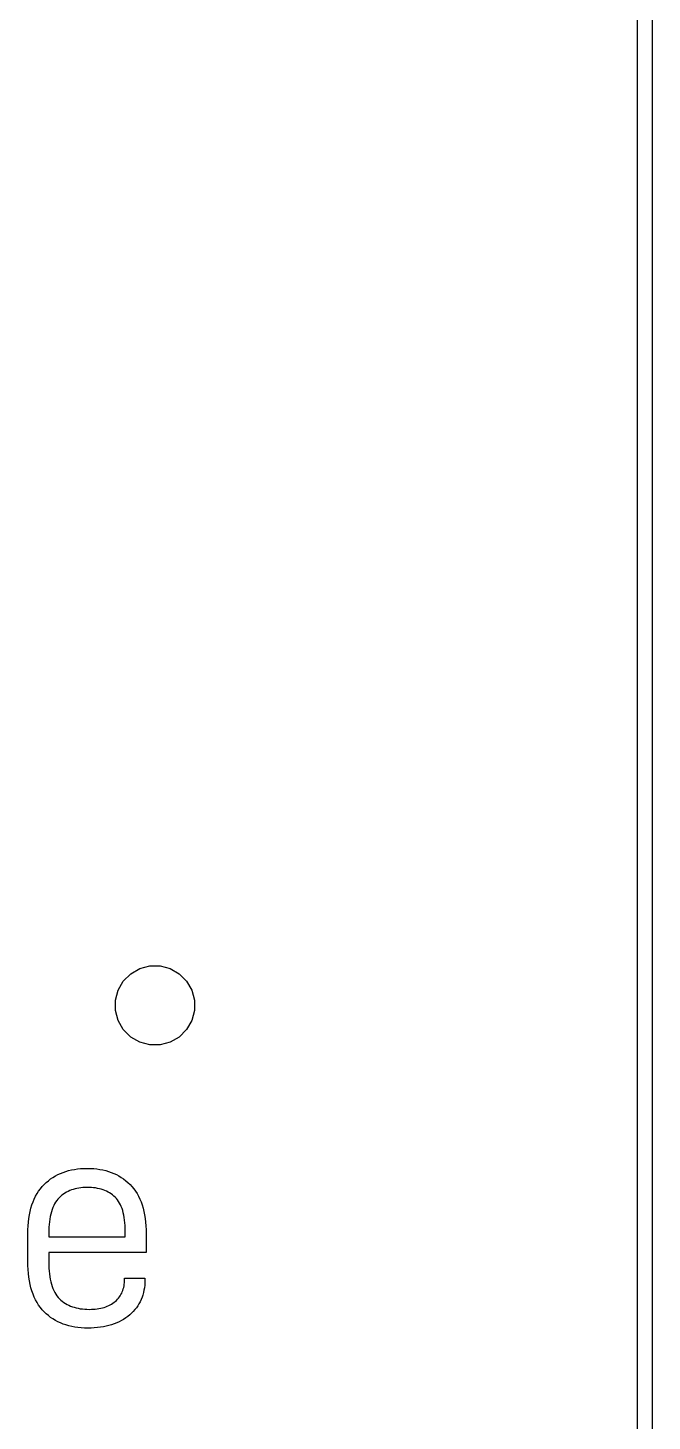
# Model space of a CAD drawing. Header units: millimetres. Extents: x 120 to 180, y -156 to -28.
# Drawn here: x 171.75 to 180.35, y -93.26 to -74.06 of the extents above; entities that cross this region are included whole.
import ezdxf

# ---------------------------------------------------------------- set-up
doc = ezdxf.new("R2010")
doc.units = ezdxf.units.MM
doc.layers.add('F.Silkscreen', color=41, linetype='CONTINUOUS', true_color=0xf2eda1)

msp = doc.modelspace()

# ---------------------------------------------------------------- linework, layer by layer
at = {"layer": 'F.Silkscreen', "linetype": 'CONTINUOUS'}
for p, q in [((180.35, -28), (180.35, -156)), ((180.15, -155.9), (180.15, -28.1)), ((173.063656, -87.19146), (173.165181, -87.089935)), ((173.165181, -87.089935), (173.289524, -87.018145)), ((173.289524, -87.018145), (173.428211, -86.980984)), ((173.428211, -86.980984), (173.571789, -86.980984)), ((173.571789, -86.980984), (173.710476, -87.018145)), ((173.710476, -87.018145), (173.834819, -87.089935)), ((173.834819, -87.089935), (173.936344, -87.19146)), ((172.954705, -87.45449), (172.991866, -87.315803)), ((172.991866, -87.315803), (173.063656, -87.19146)), ((173.936344, -87.19146), (174.008134, -87.315803)), ((174.008134, -87.315803), (174.045295, -87.45449)), ((172.954705, -87.598068), (172.954705, -87.45449)), ((174.045295, -87.45449), (174.045295, -87.598068)), ((172.991866, -87.736755), (172.954705, -87.598068)), ((174.045295, -87.598068), (174.008134, -87.736755)), ((173.063656, -87.861098), (172.991866, -87.736755)), ((173.165181, -87.962623), (173.063656, -87.861098)), ((173.936344, -87.861098), (173.834819, -87.962623)), ((174.008134, -87.736755), (173.936344, -87.861098)), ((173.289524, -88.034413), (173.165181, -87.962623)), ((173.428211, -88.071574), (173.289524, -88.034413)), ((173.571789, -88.071574), (173.428211, -88.071574)), ((173.710476, -88.034413), (173.571789, -88.071574)), ((173.834819, -87.962623), (173.710476, -88.034413)), ((172.161464, -89.858695), (172.196821, -89.842199)), ((172.196821, -89.842199), (172.233304, -89.827439)), ((172.233304, -89.827439), (172.270913, -89.814414)), ((172.270913, -89.814414), (172.309647, -89.803126)), ((172.309647, -89.803126), (172.349505, -89.793574)), ((172.349505, -89.793574), (172.390488, -89.785758)), ((172.390488, -89.785758), (172.432595, -89.779679)), ((172.432595, -89.779679), (172.475825, -89.775337)), ((172.475825, -89.775337), (172.520179, -89.772731)), ((172.520179, -89.772731), (172.565655, -89.771863)), ((172.565655, -89.771863), (172.611122, -89.772731)), ((172.611122, -89.772731), (172.655448, -89.775337)), ((172.655448, -89.775337), (172.698632, -89.779679)), ((172.698632, -89.779679), (172.740676, -89.785758)), ((172.740676, -89.785758), (172.781579, -89.793574)), ((172.781579, -89.793574), (172.82134, -89.803126)), ((172.82134, -89.803126), (172.859961, -89.814414)), ((172.859961, -89.814414), (172.897441, -89.827439)), ((172.897441, -89.827439), (172.933779, -89.842199)), ((172.933779, -89.842199), (172.968977, -89.858695)), ((171.920427, -90.05342), (171.945833, -90.022833)), ((171.945833, -90.022833), (171.972988, -89.994114)), ((171.972988, -89.994114), (172.001581, -89.967207)), ((172.001581, -89.967207), (172.031303, -89.942034)), ((172.031303, -89.942034), (172.062152, -89.918597)), ((172.062152, -89.918597), (172.094129, -89.896894)), ((172.094129, -89.896894), (172.127233, -89.876927)), ((172.127233, -89.876927), (172.161464, -89.858695)), ((172.506854, -90.036545), (172.478597, -90.039314)), ((172.535873, -90.034883), (172.506854, -90.036545)), ((172.565655, -90.034329), (172.535873, -90.034883)), ((172.595948, -90.034858), (172.565655, -90.034329)), ((172.62541, -90.036445), (172.595948, -90.034858)), ((172.654042, -90.039091), (172.62541, -90.036445)), ((172.968977, -89.858695), (173.003034, -89.876927)), ((173.003034, -89.876927), (173.03595, -89.896894)), ((173.03595, -89.896894), (173.067725, -89.918597)), ((173.067725, -89.918597), (173.098359, -89.942034)), ((173.098359, -89.942034), (173.127852, -89.967207)), ((173.127852, -89.967207), (173.156204, -89.994114)), ((173.156204, -89.994114), (173.183117, -90.022833)), ((173.183117, -90.022833), (173.208294, -90.05342)), ((171.819648, -90.234372), (171.836302, -90.194445)), ((171.836302, -90.194445), (171.854708, -90.156387)), ((171.854708, -90.156387), (171.874864, -90.120196)), ((171.874864, -90.120196), (171.896771, -90.085874)), ((171.896771, -90.085874), (171.920427, -90.05342)), ((172.146661, -90.214874), (172.131473, -90.236695)), ((172.162976, -90.19469), (172.146661, -90.214874)), ((172.18042, -90.176144), (172.162976, -90.19469)), ((172.198806, -90.15897), (172.18042, -90.176144)), ((172.21795, -90.142904), (172.198806, -90.15897)), ((172.23785, -90.127946), (172.21795, -90.142904)), ((172.258509, -90.114097), (172.23785, -90.127946)), ((172.279925, -90.101355), (172.258509, -90.114097)), ((172.3021, -90.089722), (172.279925, -90.101355)), ((172.325034, -90.079197), (172.3021, -90.089722)), ((172.348727, -90.06978), (172.325034, -90.079197)), ((172.37318, -90.061471), (172.348727, -90.06978)), ((172.398393, -90.05427), (172.37318, -90.061471)), ((172.424367, -90.048177), (172.398393, -90.05427)), ((172.451101, -90.043191), (172.424367, -90.048177)), ((172.478597, -90.039314), (172.451101, -90.043191)), ((172.681844, -90.042795), (172.654042, -90.039091)), ((172.708817, -90.047557), (172.681844, -90.042795)), ((172.73496, -90.053377), (172.708817, -90.047557)), ((172.760276, -90.060255), (172.73496, -90.053377)), ((172.784763, -90.068192), (172.760276, -90.060255)), ((172.808422, -90.077187), (172.784763, -90.068192)), ((172.831253, -90.08724), (172.808422, -90.077187)), ((172.853258, -90.098351), (172.831253, -90.08724)), ((172.874436, -90.110521), (172.853258, -90.098351)), ((172.894788, -90.123749), (172.874436, -90.110521)), ((172.914314, -90.138035), (172.894788, -90.123749)), ((172.933014, -90.153379), (172.914314, -90.138035)), ((172.95089, -90.169781), (172.933014, -90.153379)), ((172.967806, -90.187499), (172.95089, -90.169781)), ((172.98363, -90.206771), (172.967806, -90.187499)), ((172.998364, -90.227595), (172.98363, -90.206771)), ((173.012006, -90.249974), (172.998364, -90.227595)), ((173.208294, -90.05342), (173.231735, -90.085874)), ((173.231735, -90.085874), (173.253439, -90.120196)), ((173.253439, -90.120196), (173.273407, -90.156387)), ((173.273407, -90.156387), (173.291639, -90.194445)), ((173.291639, -90.194445), (173.308134, -90.234372)), ((171.762655, -90.462033), (171.770548, -90.412764)), ((171.770548, -90.412764), (171.780195, -90.365363)), ((171.780195, -90.365363), (171.791594, -90.319831)), ((171.791594, -90.319831), (171.804745, -90.276167)), ((171.804745, -90.276167), (171.819648, -90.234372)), ((172.064009, -90.402012), (172.056705, -90.435295)), ((172.072438, -90.370366), (172.064009, -90.402012)), ((172.081992, -90.340357), (172.072438, -90.370366)), ((172.092673, -90.311985), (172.081992, -90.340357)), ((172.104479, -90.285251), (172.092673, -90.311985)), ((172.117413, -90.260154), (172.104479, -90.285251)), ((172.131473, -90.236695), (172.117413, -90.260154)), ((173.024557, -90.273905), (173.012006, -90.249974)), ((173.036017, -90.29939), (173.024557, -90.273905)), ((173.046385, -90.326429), (173.036017, -90.29939)), ((173.055662, -90.355021), (173.046385, -90.326429)), ((173.063847, -90.385167), (173.055662, -90.355021)), ((173.070942, -90.416867), (173.063847, -90.385167)), ((173.076945, -90.45012), (173.070942, -90.416867)), ((173.308134, -90.234372), (173.322893, -90.276167)), ((173.322893, -90.276167), (173.335915, -90.319831)), ((173.335915, -90.319831), (173.347202, -90.365363)), ((173.347202, -90.365363), (173.356752, -90.412764)), ((173.356752, -90.412764), (173.364565, -90.462033)), ((171.749497, -90.621055), (171.752129, -90.566179)), ((171.752129, -90.566179), (171.756515, -90.513172)), ((171.756515, -90.513172), (171.762655, -90.462033)), ((172.038733, -90.584798), (172.037049, -90.626265)), ((172.04154, -90.544967), (172.038733, -90.584798)), ((172.045471, -90.506773), (172.04154, -90.544967)), ((172.050526, -90.470215), (172.045471, -90.506773)), ((172.056705, -90.435295), (172.050526, -90.470215)), ((173.081856, -90.484928), (173.076945, -90.45012)), ((173.085676, -90.521289), (173.081856, -90.484928)), ((173.088405, -90.559205), (173.085676, -90.521289)), ((173.090042, -90.598675), (173.088405, -90.559205)), ((173.090588, -90.639699), (173.090042, -90.598675)), ((173.364565, -90.462033), (173.370643, -90.513172)), ((173.370643, -90.513172), (173.374984, -90.566179)), ((173.374984, -90.566179), (173.377588, -90.621055)), ((171.748619, -90.6778), (171.74875, -90.669369)), ((171.748619, -91.050351), (171.748619, -90.6778)), ((171.74875, -90.669369), (171.749497, -90.621055)), ((172.037049, -90.626265), (172.036488, -90.669369)), ((172.036488, -90.669369), (172.036488, -90.715893)), ((172.036488, -90.715893), (173.090588, -90.715893)), ((173.090588, -90.715893), (173.090588, -90.639699)), ((173.377588, -90.621055), (173.378456, -90.6778)), ((173.378456, -90.6778), (173.378456, -90.931836)), ((173.378456, -90.931836), (172.036488, -90.931836)), ((172.036488, -90.931836), (172.036488, -91.058781)), ((171.749497, -91.108635), (171.748619, -91.050351)), ((171.752129, -91.16497), (171.749497, -91.108635)), ((171.756515, -91.219355), (171.752129, -91.16497)), ((172.036488, -91.058781), (172.037067, -91.103444)), ((172.037067, -91.103444), (172.038806, -91.146403)), ((172.038806, -91.146403), (172.041704, -91.187657)), ((172.041704, -91.187657), (172.04576, -91.227208)), ((171.762655, -91.27179), (171.756515, -91.219355)), ((171.770548, -91.322275), (171.762655, -91.27179)), ((171.780195, -91.37081), (171.770548, -91.322275)), ((171.791594, -91.417394), (171.780195, -91.37081)), ((172.04576, -91.227208), (172.050975, -91.265055)), ((172.050975, -91.265055), (172.057347, -91.301199)), ((172.057347, -91.301199), (172.064876, -91.335638)), ((172.064876, -91.335638), (172.073562, -91.368373)), ((172.073562, -91.368373), (172.083404, -91.399405)), ((173.074037, -91.392164), (173.077572, -91.370136)), ((173.077572, -91.370136), (173.080098, -91.347447)), ((173.080098, -91.347447), (173.081614, -91.324096)), ((173.081614, -91.324096), (173.082119, -91.300084)), ((173.082119, -91.300084), (173.082119, -91.287411)), ((173.082119, -91.287411), (173.361519, -91.287411)), ((173.358245, -91.381857), (173.354152, -91.417107)), ((173.3607, -91.345683), (173.358245, -91.381857)), ((173.361519, -91.308583), (173.3607, -91.345683)), ((173.361519, -91.287411), (173.361519, -91.308583)), ((171.804745, -91.462027), (171.791594, -91.417394)), ((171.819648, -91.504709), (171.804745, -91.462027)), ((171.836302, -91.54544), (171.819648, -91.504709)), ((171.854708, -91.58422), (171.836302, -91.54544)), ((172.083404, -91.399405), (172.094403, -91.428733)), ((172.094403, -91.428733), (172.106557, -91.456357)), ((172.106557, -91.456357), (172.119867, -91.482277)), ((172.119867, -91.482277), (172.134331, -91.506494)), ((172.134331, -91.506494), (172.14995, -91.529006)), ((172.14995, -91.529006), (172.166724, -91.549815)), ((172.166724, -91.549815), (172.184651, -91.568921)), ((172.184651, -91.568921), (172.203604, -91.586607)), ((172.98324, -91.57605), (172.99685, -91.560639)), ((172.99685, -91.560639), (173.009455, -91.544567)), ((173.009455, -91.544567), (173.021053, -91.527833)), ((173.021053, -91.527833), (173.031645, -91.510437)), ((173.031645, -91.510437), (173.04123, -91.492379)), ((173.04123, -91.492379), (173.049808, -91.473659)), ((173.049808, -91.473659), (173.057378, -91.454278)), ((173.057378, -91.454278), (173.063939, -91.434235)), ((173.063939, -91.434235), (173.069493, -91.41353)), ((173.069493, -91.41353), (173.074037, -91.392164)), ((173.321411, -91.548854), (173.309133, -91.579479)), ((173.332052, -91.517305), (173.321411, -91.548854)), ((173.341056, -91.484831), (173.332052, -91.517305)), ((173.348423, -91.451431), (173.341056, -91.484831)), ((173.354152, -91.417107), (173.348423, -91.451431)), ((171.874864, -91.621048), (171.854708, -91.58422)), ((171.896771, -91.655923), (171.874864, -91.621048)), ((171.920427, -91.688847), (171.896771, -91.655923)), ((171.945833, -91.719818), (171.920427, -91.688847)), ((171.972988, -91.748837), (171.945833, -91.719818)), ((172.001615, -91.776005), (171.972988, -91.748837)), ((172.203604, -91.586607), (172.223457, -91.603152)), ((172.223457, -91.603152), (172.244207, -91.618557)), ((172.244207, -91.618557), (172.265854, -91.632821)), ((172.265854, -91.632821), (172.288397, -91.645944)), ((172.288397, -91.645944), (172.311835, -91.657927)), ((172.311835, -91.657927), (172.336168, -91.668768)), ((172.336168, -91.668768), (172.361395, -91.678469)), ((172.361395, -91.678469), (172.387514, -91.687029)), ((172.387514, -91.687029), (172.414526, -91.694448)), ((172.414526, -91.694448), (172.442429, -91.700725)), ((172.442429, -91.700725), (172.471223, -91.705861)), ((172.471223, -91.705861), (172.500906, -91.709856)), ((172.500906, -91.709856), (172.531479, -91.71271)), ((172.531479, -91.71271), (172.562939, -91.714422)), ((172.562939, -91.714422), (172.595287, -91.714993)), ((172.595287, -91.714993), (172.623475, -91.714563)), ((172.623475, -91.714563), (172.650887, -91.713272)), ((172.650887, -91.713272), (172.677523, -91.71112)), ((172.677523, -91.71112), (172.703383, -91.708108)), ((172.703383, -91.708108), (172.728466, -91.704235)), ((172.728466, -91.704235), (172.752772, -91.699502)), ((172.752772, -91.699502), (172.7763, -91.69391)), ((172.7763, -91.69391), (172.79905, -91.687457)), ((172.79905, -91.687457), (172.821023, -91.680144)), ((172.821023, -91.680144), (172.842216, -91.671971)), ((172.842216, -91.671971), (172.862631, -91.662939)), ((172.862631, -91.662939), (172.882266, -91.653047)), ((172.882266, -91.653047), (172.901121, -91.642295)), ((172.901121, -91.642295), (172.919196, -91.630685)), ((172.919196, -91.630685), (172.93649, -91.618215)), ((172.93649, -91.618215), (172.953003, -91.604886)), ((172.953003, -91.604886), (172.968624, -91.590799)), ((172.968624, -91.590799), (172.98324, -91.57605)), ((173.201084, -91.743803), (173.177346, -91.767954)), ((173.223185, -91.718728), (173.201084, -91.743803)), ((173.243649, -91.692728), (173.223185, -91.718728)), ((173.262476, -91.665803), (173.243649, -91.692728)), ((173.279665, -91.637953), (173.262476, -91.665803)), ((173.295217, -91.609178), (173.279665, -91.637953)), ((173.309133, -91.579479), (173.295217, -91.609178)), ((172.031439, -91.80142), (172.001615, -91.776005)), ((172.062457, -91.825083), (172.031439, -91.80142)), ((172.094671, -91.846994), (172.062457, -91.825083)), ((172.128078, -91.867152), (172.094671, -91.846994)), ((172.162678, -91.885558), (172.128078, -91.867152)), ((172.19847, -91.902211), (172.162678, -91.885558)), ((172.235454, -91.917111), (172.19847, -91.902211)), ((172.273628, -91.930259), (172.235454, -91.917111)), ((172.312992, -91.941653), (172.273628, -91.930259)), ((172.353546, -91.951295), (172.312992, -91.941653)), ((172.395287, -91.959184), (172.353546, -91.951295)), ((172.788806, -91.95543), (172.74835, -91.961831)), ((172.828023, -91.947608), (172.788806, -91.95543)), ((172.865999, -91.938363), (172.828023, -91.947608)), ((172.902734, -91.927697), (172.865999, -91.938363)), ((172.93823, -91.915608), (172.902734, -91.927697)), ((172.972485, -91.902098), (172.93823, -91.915608)), ((173.0055, -91.887166), (172.972485, -91.902098)), ((173.037274, -91.870812), (173.0055, -91.887166)), ((173.067809, -91.853036), (173.037274, -91.870812)), ((173.097103, -91.833839), (173.067809, -91.853036)), ((173.125157, -91.81322), (173.097103, -91.833839)), ((173.15197, -91.79118), (173.125157, -91.81322)), ((173.177346, -91.767954), (173.15197, -91.79118)), ((172.438216, -91.96532), (172.395287, -91.959184)), ((172.482332, -91.969703), (172.438216, -91.96532)), ((172.527633, -91.972333), (172.482332, -91.969703)), ((172.57412, -91.97321), (172.527633, -91.972333)), ((172.619538, -91.972499), (172.57412, -91.97321)), ((172.663715, -91.970365), (172.619538, -91.972499)), ((172.706653, -91.966809), (172.663715, -91.970365)), ((172.74835, -91.961831), (172.706653, -91.966809))]:
    msp.add_line(p, q, dxfattribs=at)

doc.saveas('drawing.dxf')
